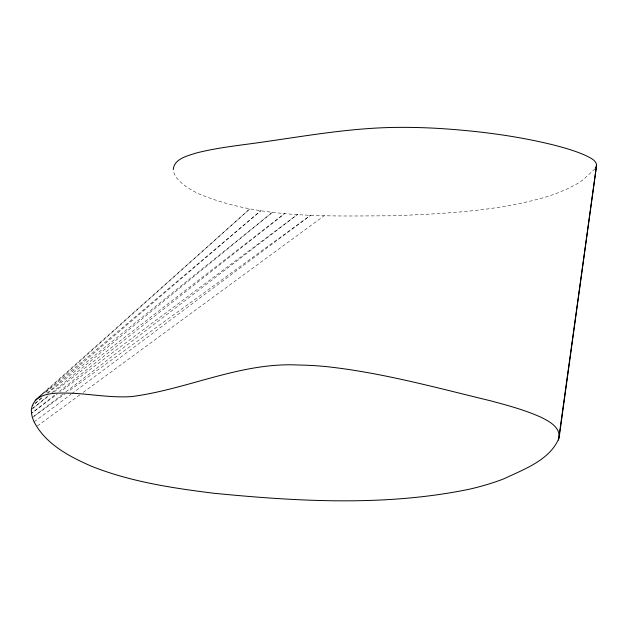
<?xml version="1.0" encoding="UTF-8"?>
<svg xmlns="http://www.w3.org/2000/svg" width="628" height="628" viewBox="0 0 628 628"><rect width="100%" height="100%" fill="white"/><g stroke="black" fill="none" stroke-linecap="round" stroke-linejoin="round"><path stroke-width="0.47" stroke-dasharray="3.14 2.35" d="M595.054 168.759L583.49 179.435A357.206 118.064 19.3 0 1 576.747 183.98L567.186 188.957L557.546 192.984A532.246 175.918 19.3 0 1 545.214 197.2C495.712 211.44 443.753 213.693 392.586 215.804C327.847 215.867 259.749 219.329 198.809 193.817A42.445 14.028 19.3 0 1 183.478 184.624C179.082 180.942 174.278 176.547 173.422 170.573M45.632 391.896L249.811 208.904L49.745 387.413M45.357 391.322L46.817 390.019M41.676 397.752L31.981 406.026L41.911 398.026M46.896 393.293L260.895 210.647L45.224 392.877M48.089 395.821L31.4 409.472L49.227 395.679M51.881 392.72L272.623 212.131L48.018 393.097M54.644 395.075L31.541 413.303L57.446 393.937M59.26 391.425L284.916 213.371L53.105 392.681M62.769 394.235L32.428 417.455L64.951 393.827M65.877 391.848L297.672 214.376L60.586 391.589M34.116 421.89L71.058 394.29M71.851 393.701L310.813 215.153L68.122 391.527M37.421 425.98L80.086 394.698M83.249 392.382L324.236 215.726"/><path stroke-width="0.94" d="M559.124 437.661C560.192 427.048 548.951 421.137 540.873 417.204C524.702 409.896 507.471 405.35 490.382 400.758C436.201 387.704 382.185 372.687 326.639 366.642A222.665 73.594 19.3 0 0 298.865 365.041C240.893 361.924 187.929 389.352 131.582 396.582C111.619 397.94 91.821 394.203 71.937 393.23C57.988 392.963 34.124 391.063 31.4 409.472A156.309 51.661 19.3 0 0 34.116 421.89C45.616 444.043 69.119 456.446 91.084 466.078C130.153 481.755 172.166 488.035 213.701 493.247C298.481 501.521 385.333 506.553 469.344 489.212A625.205 206.643 19.3 0 0 503.64 478.913C523.603 469.43 550.52 459.963 559.124 437.661L596.6 165.133C596.035 159.928 590.03 157.879 586.081 155.673C576.033 151.12 565.381 148.075 554.728 145.272C517.103 135.868 478.458 131.001 439.796 128.497A464.775 153.617 19.3 0 0 397.532 127.39C352.795 127.712 308.623 135.491 264.466 141.81C241.521 145.209 218.269 147.329 195.755 153.146C187.277 155.972 174.089 158.766 173.257 169.631M558.52 440.126L596.6 165.133L595.674 167.864M35.137 400.444L44.627 391.974M47.547 389.368L49.015 388.065"/></g></svg>
